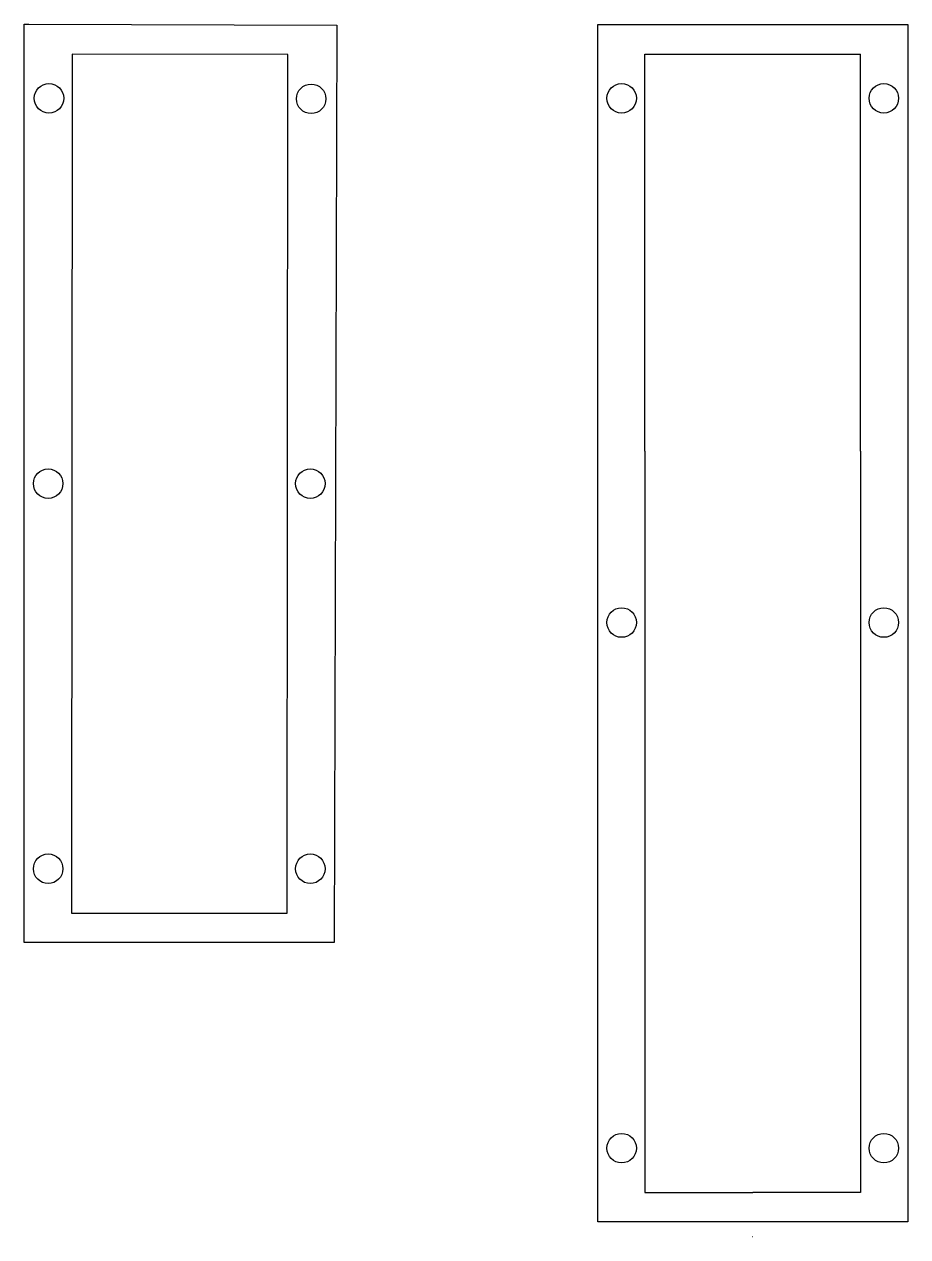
# Model space of a CAD drawing. Header units: millimetres. Extents: x -243.9 to -184.1, y -86.5 to -4.4.
import ezdxf

# ---------------------------------------------------------------- set-up
doc = ezdxf.new("R2010")
doc.units = ezdxf.units.MM
doc.layers.get('0').update_dxf_attribs({"linetype": 'CONTINUOUS'})

msp = doc.modelspace()

# ---------------------------------------------------------------- linework, layer by layer
for p, q in [((-201.875, -33.288), (-201.875, -6.398)), ((-201.875, -6.398), (-187.269, -6.398)), ((-201.875, -6.398), (-187.269, -6.398)), ((-201.875, -33.288), (-201.875, -6.398)), ((-187.269, -33.288), (-187.269, -6.398)), ((-187.269, -33.288), (-187.269, -6.398)), ((-201.875, -33.288), (-201.875, -83.488)), ((-201.875, -33.288), (-201.875, -83.488)), ((-187.269, -33.288), (-187.269, -83.488)), ((-187.269, -33.288), (-187.269, -83.488)), ((-201.875, -83.488), (-194.572, -83.488)), ((-187.269, -83.488), (-194.572, -83.488)), ((-187.269, -83.488), (-194.572, -83.488)), ((-194.572, -86.488), (-194.579, -86.488)), ((-194.572, -86.488), (-194.579, -86.488)), ((-194.572, -86.488), (-194.565, -86.488)), ((-194.572, -86.488), (-194.565, -86.488))]:
    msp.add_line(p, q)
for points in [[(-243.589, -4.383), (-222.75, -4.437), (-222.909, -66.569), (-233.409, -66.569), (-243.909, -66.569), (-243.909, -4.383)], [(-184.072, -85.488), (-194.572, -85.488), (-205.072, -85.488), (-205.072, -4.398), (-184.072, -4.398)], [(-226.047, -6.429), (-240.653, -6.414), (-240.713, -64.569), (-226.106, -64.569)]]:
    msp.add_lwpolyline(points, close=True)
for centre in [(-242.234, -9.396), (-224.478, -9.432), (-203.45, -9.398), (-203.45, -9.398), (-185.694, -9.398), (-185.694, -9.398), (-242.287, -35.489), (-224.532, -35.489), (-203.45, -44.898), (-203.45, -44.898), (-185.694, -44.898), (-185.694, -44.898), (-242.287, -61.569), (-224.532, -61.569), (-203.45, -80.488), (-203.45, -80.488), (-185.694, -80.488), (-185.694, -80.488)]:
    msp.add_circle(centre, 1)

doc.saveas('drawing.dxf')
